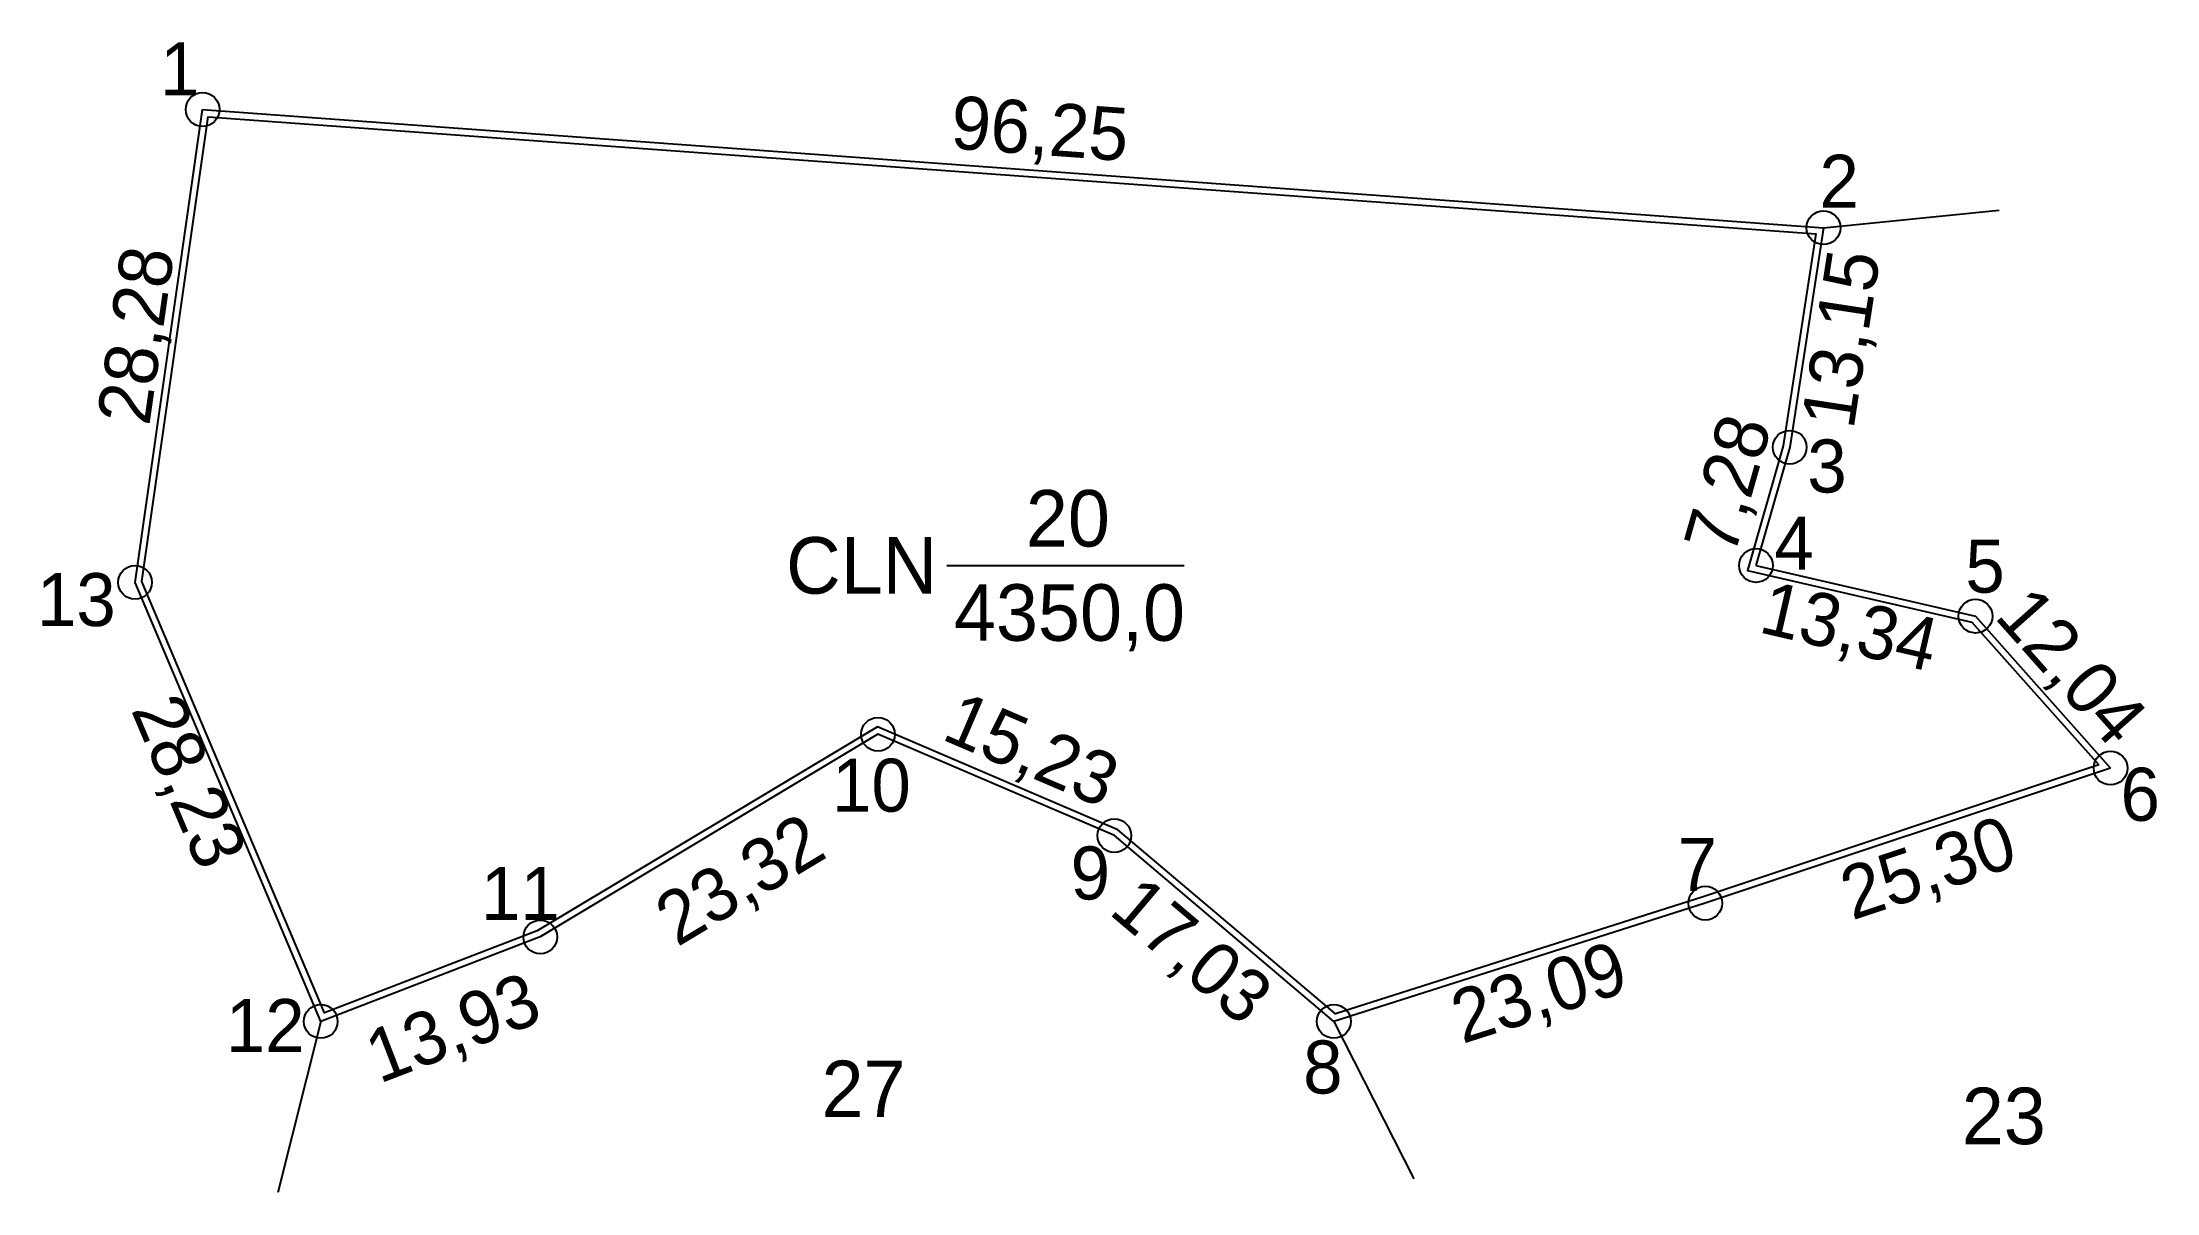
# Model space of a CAD drawing. Extents: x 553060 to 553185, y 1840797 to 1840865.
import ezdxf

# ---------------------------------------------------------------- set-up
doc = ezdxf.new("R2010")
doc.units = 0
for name, color, linetype in [('CanhThua', 7, 'Continuous'), ('ChieuDaiCanhThua', 7, 'Continuous'), ('Level 2', 7, 'Continuous'), ('MocDinhThua', 7, 'Continuous'), ('NhanDiaChinhThua', 7, 'Continuous'), ('NhanTuCan', 7, 'Continuous'), ('RauThua', 7, 'Continuous'), ('SoHieuDinhThua', 7, 'Continuous')]:
    doc.layers.add(name, color=color, linetype=linetype)

msp = doc.modelspace()

# ---------------------------------------------------------------- linework, layer by layer
at = {"layer": 'CanhThua'}
for p, q in [((553065, 1840833), (553069, 1840861)), ((553069, 1840861), (553165, 1840854)), ((553165, 1840854), (553163, 1840841)), ((553163, 1840841), (553161, 1840834)), ((553161, 1840834), (553174, 1840831)), ((553076, 1840807), (553065, 1840833)), ((553174, 1840831), (553182, 1840822)), ((553109, 1840824), (553089, 1840812)), ((553123, 1840818), (553109, 1840824)), ((553182, 1840822), (553158, 1840814)), ((553136, 1840807), (553123, 1840818)), ((553158, 1840814), (553136, 1840807)), ((553089, 1840812), (553076, 1840807))]:
    msp.add_line(p, q, dxfattribs=at)
at = {"layer": 'Level 2'}
msp.add_lwpolyline([(553181.3, 1840822.19), (553157.88, 1840814.38), (553136.09, 1840807.45), (553123.21, 1840818.34), (553108.97, 1840824.45), (553088.82, 1840812.36), (553076.22, 1840807.51), (553065.41, 1840833.05), (553069.34, 1840860.57), (553164.54, 1840853.63), (553162.61, 1840841.09), (553160.5, 1840833.7), (553173.79, 1840830.64)], close=True, dxfattribs=at)
at = {"layer": 'MocDinhThua'}
for centre in [(553069, 1840861), (553165, 1840854), (553163, 1840841), (553161, 1840834), (553065, 1840833), (553174, 1840831), (553109, 1840824), (553182, 1840822), (553123, 1840818), (553158, 1840814), (553089, 1840812), (553076, 1840807), (553136, 1840807)]:
    msp.add_circle(centre, 1, dxfattribs=at)
at = {"layer": 'NhanDiaChinhThua'}
msp.add_line((553113.07, 1840834), (553127.14, 1840834), dxfattribs=at)
at = {"layer": 'RauThua'}
for p, q in [((553165, 1840854), (553175.4, 1840855.04)), ((553076, 1840807), (553073.46, 1840796.86)), ((553136, 1840807), (553140.74, 1840797.68))]:
    msp.add_line(p, q, dxfattribs=at)

# ---------------------------------------------------------------- texts
at = {"layer": 'ChieuDaiCanhThua'}
for s, rotation, p in [('96,25', 355.8296, (553113.25, 1840858.7)), ('28,28', 81.8699, (553065.84, 1840842.22)), ('13,15', 81.2538, (553166.77, 1840842)), ('7,28', 74.0546, (553159.7, 1840834.47)), ('13,34', 347.0054, (553161.08, 1840830.06)), ('12,04', 311.6335, (553175.06, 1840830.94)), ('28,23', 292.9321, (553064.74, 1840825.46)), ('15,23', 336.8014, (553112.68, 1840823.74)), ('23,32', 30.9638, (553097.11, 1840811.38)), ('25,30', 18.4349, (553166.7, 1840812.97)), ('17,03', 319.7636, (553122.6, 1840813.42)), ('23,09', 17.6501, (553143.61, 1840805.66)), ('13,93', 21.0375, (553079.47, 1840803.3))]:
    msp.add_text(s, height=3.137, rotation=rotation, dxfattribs=at).set_placement(p)
at = {"layer": 'NhanDiaChinhThua'}
for s, p in [('20', (553117.76, 1840835.12)), ('CLN', (553103.56, 1840832.33)), ('4350,0', (553113.5, 1840829.54))]:
    msp.add_text(s, height=3.346, dxfattribs=at).set_placement(p)
at = {"layer": 'NhanTuCan'}
for s, p in [('27', (553105.66, 1840801.33)), ('23', (553173.19, 1840799.73))]:
    msp.add_text(s, height=3.346, dxfattribs=at).set_placement(p)
at = {"layer": 'SoHieuDinhThua'}
for s, height, p in [('1', 3.14, (553066.48, 1840861.84)), ('2', 3.14, (553164.76, 1840855.18)), ('3', 3.14, (553164.04, 1840838.32)), ('4', 3.14, (553162.09, 1840833.75)), ('5', 3.14, (553173.4, 1840832.39)), ('13', 3.137, (553059.19, 1840830.41)), ('10', 3.137, (553106.28, 1840819.42)), ('6', 3.14, (553182.59, 1840818.88)), ('9', 3.14, (553120.41, 1840814.22)), ('7', 3.14, (553156.36, 1840814.72)), ('11', 3.137, (553085.49, 1840813.01)), ('12', 3.137, (553070.38, 1840805.19)), ('8', 3.14, (553134.18, 1840802.73))]:
    msp.add_text(s, height=height, dxfattribs=at).set_placement(p)

doc.saveas('drawing.dxf')
